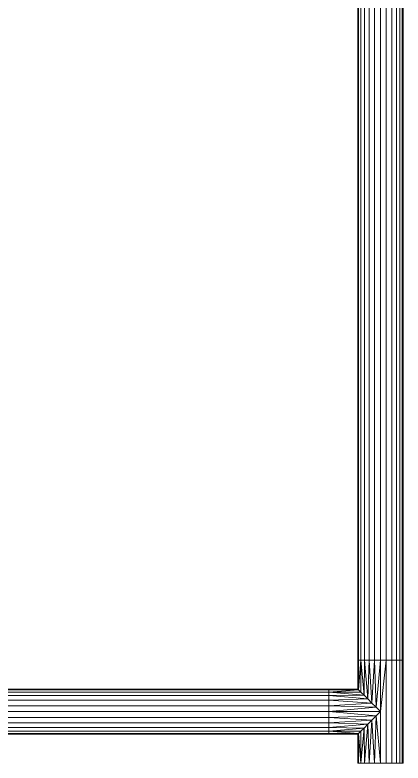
# Model space of a CAD drawing. Header units: inches. Extents: x -3325 to -59, y 5 to 733.
# Drawn here: x -2522.14 to -2510.86, y 141.87 to 163.64 of the extents above; entities that cross this region are included whole.
import ezdxf

# ---------------------------------------------------------------- set-up
doc = ezdxf.new("R2010")
doc.units = ezdxf.units.IN
doc.header["$MEASUREMENT"] = 0
doc.layers.add('P-PIPE', color=10, linetype='Continuous', lineweight=9)

# ---------------------------------------------------------------- blocks, each defined once
blk = doc.blocks.new('Tee - Welded - Generic - Standard-1086689-06 - Fifth Level')
at = {"layer": 'P-PIPE'}
mesh = blk.add_polyface(dxfattribs=at)
corners = [(-1.496, -0.657), (-1.496, -0.635, 0.17), (-1.496, -0.569, 0.329), (-1.496, -0.465, 0.465), (-1.496, -0.329, 0.569), (-1.496, -0.17, 0.635), (-1.496, 0, 0.657), (-1.496, 0.17, 0.635), (-1.496, 0.329, 0.569), (-1.496, 0.465, 0.465), (-1.496, 0.569, 0.329), (-1.496, 0.635, 0.17), (-1.496, 0.657), (-1.496, 0.635, -0.17), (-1.496, 0.569, -0.329), (-1.496, 0.465, -0.465), (-1.496, 0.329, -0.569), (-1.496, 0.17, -0.635), (-1.496, 0, -0.657), (-1.496, -0.17, -0.635), (-1.496, -0.329, -0.569), (-1.496, -0.465, -0.465), (-1.496, -0.569, -0.329), (-1.496, -0.635, -0.17)]
mesh.append_faces([[corners[k] for k in face] for face in [(20, 17, 18, 19)]], dxfattribs={"vtx0": -1})
mesh.append_faces([[corners[k] for k in face] for face in [(23, 17, 20), (11, 23, 8, 10)]], dxfattribs={"vtx0": -1, "vtx1": -1, "vtx2": -1})
mesh.append_faces([[corners[k] for k in face] for face in [(17, 23, 11, 14)]], dxfattribs={"vtx0": -1, "vtx1": -1, "vtx2": -1, "vtx3": -1})
mesh.append_faces([[corners[k] for k in face] for face in [(16, 17, 14, 15), (9, 10, 8)]], dxfattribs={"vtx1": -1})
mesh.append_faces([[corners[k] for k in face] for face in [(7, 8, 3, 6)]], dxfattribs={"vtx1": -1, "vtx2": -1})
mesh.append_faces([[corners[k] for k in face] for face in [(23, 0, 3, 8)]], dxfattribs={"vtx1": -1, "vtx2": -1, "vtx3": -1})
mesh.append_faces([[corners[k] for k in face] for face in [(12, 13, 14, 11)]], dxfattribs={"vtx2": -1})
mesh.append_faces([[corners[k] for k in face] for face in [(20, 21, 22, 23), (0, 1, 2, 3), (3, 4, 5, 6)]], dxfattribs={"vtx3": -1})
mesh = blk.add_polyface(dxfattribs=at)
corners = [(-1.496, 0.657), (-1.496, 0.635, 0.17), (-1.496, 0.569, 0.329), (-1.496, 0.465, 0.465), (-1.496, 0.329, 0.569), (-1.496, 0.17, 0.635), (-1.496, 0, 0.657), (-1.496, -0.17, 0.635), (-1.496, -0.329, 0.569), (-1.496, -0.465, 0.465), (-1.496, -0.569, 0.329), (-1.496, -0.635, 0.17), (-1.496, -0.657), (-0.657, -0.657), (-0.634, -0.634, 0.175), (-0.569, -0.569, 0.329), (-0.477, -0.477, 0.452), (-0.369, -0.369, 0.545), (-0.25, -0.25, 0.608), (-0.126, -0.126, 0.645), (0, 0, 0.657), (0.126, -0.126, 0.645), (0.25, -0.25, 0.608), (0.369, -0.369, 0.545), (0.477, -0.477, 0.452), (0.569, -0.569, 0.329), (0.634, -0.634, 0.175), (0.657, -0.657), (1.496, -0.657), (1.496, -0.635, 0.17), (1.496, -0.569, 0.329), (1.496, -0.465, 0.465), (1.496, -0.329, 0.569), (1.496, -0.17, 0.635), (1.496, 0, 0.657), (1.496, 0.17, 0.635), (1.496, 0.329, 0.569), (1.496, 0.465, 0.465), (1.496, 0.569, 0.329), (1.496, 0.635, 0.17), (1.496, 0.657)]
mesh.append_faces([[corners[k] for k in face] for face in [(13, 11, 12)]], dxfattribs={"vtx0": -1})
mesh.append_faces([[corners[k] for k in face] for face in [(27, 29, 26), (25, 30, 24), (11, 14, 10), (9, 17, 8), (16, 10, 15), (23, 32, 22), (21, 34, 20), (22, 33, 21), (33, 22, 32), (19, 7, 18), (7, 19, 6)]], dxfattribs={"vtx0": -1, "vtx1": -1})
mesh.append_faces([[corners[k] for k in face] for face in [(30, 25, 26), (24, 30, 31), (8, 17, 18), (21, 33, 34), (18, 7, 8), (20, 5, 6)]], dxfattribs={"vtx0": -1, "vtx2": -1})
mesh.append_faces([[corners[k] for k in face] for face in [(20, 34, 35, 5)]], dxfattribs={"vtx0": -1, "vtx2": -1, "vtx3": -1})
mesh.append_faces([[corners[k] for k in face] for face in [(28, 29, 27)]], dxfattribs={"vtx1": -1})
mesh.append_faces([[corners[k] for k in face] for face in [(29, 30, 26), (31, 32, 23), (23, 24, 31), (13, 14, 11), (14, 15, 10), (16, 17, 9), (9, 10, 16), (19, 20, 6)]], dxfattribs={"vtx1": -1, "vtx2": -1})
mesh.append_faces([[corners[k] for k in face] for face in [(38, 39, 1, 2), (36, 37, 3, 4), (37, 38, 2, 3), (35, 36, 4, 5)]], dxfattribs={"vtx1": -1, "vtx3": -1})
mesh.append_faces([[corners[k] for k in face] for face in [(39, 40, 0, 1)]], dxfattribs={"vtx3": -1})
mesh = blk.add_polyface(dxfattribs=at)
corners = [(-1.496, -0.657), (-1.496, -0.635, -0.17), (-1.496, -0.569, -0.329), (-1.496, -0.465, -0.465), (-1.496, -0.329, -0.569), (-1.496, -0.17, -0.635), (-1.496, 0, -0.657), (-1.496, 0.17, -0.635), (-1.496, 0.329, -0.569), (-1.496, 0.465, -0.465), (-1.496, 0.569, -0.329), (-1.496, 0.635, -0.17), (-1.496, 0.657), (1.496, 0.657), (1.496, 0.635, -0.17), (1.496, 0.569, -0.329), (1.496, 0.465, -0.465), (1.496, 0.329, -0.569), (1.496, 0.17, -0.635), (1.496, 0, -0.657), (1.496, -0.17, -0.635), (1.496, -0.329, -0.569), (1.496, -0.465, -0.465), (1.496, -0.569, -0.329), (1.496, -0.635, -0.17), (1.496, -0.657), (0.657, -0.657), (0.634, -0.634, -0.175), (0.569, -0.569, -0.329), (0.477, -0.477, -0.452), (0.369, -0.369, -0.545), (0.25, -0.25, -0.608), (0.126, -0.126, -0.645), (0, 0, -0.657), (-0.126, -0.126, -0.645), (-0.25, -0.25, -0.608), (-0.369, -0.369, -0.545), (-0.477, -0.477, -0.452), (-0.569, -0.569, -0.329), (-0.634, -0.634, -0.175), (-0.657, -0.657)]
mesh.append_faces([[corners[k] for k in face] for face in [(1, 40, 0)]], dxfattribs={"vtx0": -1})
mesh.append_faces([[corners[k] for k in face] for face in [(33, 19, 32), (6, 34, 5), (32, 20, 31), (24, 27, 23), (27, 24, 26), (36, 4, 35), (3, 37, 2), (38, 2, 37), (21, 31, 20)]], dxfattribs={"vtx0": -1, "vtx1": -1})
mesh.append_faces([[corners[k] for k in face] for face in [(35, 4, 5), (6, 33, 34), (23, 28, 29), (29, 22, 23), (21, 30, 31), (23, 27, 28), (36, 3, 4), (3, 36, 37), (39, 1, 2)]], dxfattribs={"vtx0": -1, "vtx2": -1})
mesh.append_faces([[corners[k] for k in face] for face in [(13, 14, 11, 12)]], dxfattribs={"vtx1": -1})
mesh.append_faces([[corners[k] for k in face] for face in [(19, 20, 32), (34, 35, 5), (6, 7, 33), (21, 22, 30), (29, 30, 22), (39, 40, 1), (38, 39, 2)]], dxfattribs={"vtx1": -1, "vtx2": -1})
mesh.append_faces([[corners[k] for k in face] for face in [(18, 19, 33, 7)]], dxfattribs={"vtx1": -1, "vtx2": -1, "vtx3": -1})
mesh.append_faces([[corners[k] for k in face] for face in [(15, 16, 9, 10), (14, 15, 10, 11), (16, 17, 8, 9), (17, 18, 7, 8)]], dxfattribs={"vtx1": -1, "vtx3": -1})
mesh.append_faces([[corners[k] for k in face] for face in [(24, 25, 26)]], dxfattribs={"vtx2": -1})
mesh = blk.add_polyface(dxfattribs=at)
corners = [(1.496, -0.657), (1.496, -0.635, -0.17), (1.496, -0.569, -0.329), (1.496, -0.465, -0.465), (1.496, -0.329, -0.569), (1.496, -0.17, -0.635), (1.496, 0, -0.657), (1.496, 0.17, -0.635), (1.496, 0.329, -0.569), (1.496, 0.465, -0.465), (1.496, 0.569, -0.329), (1.496, 0.635, -0.17), (1.496, 0.657), (1.496, 0.635, 0.17), (1.496, 0.569, 0.329), (1.496, 0.465, 0.465), (1.496, 0.329, 0.569), (1.496, 0.17, 0.635), (1.496, 0, 0.657), (1.496, -0.17, 0.635), (1.496, -0.329, 0.569), (1.496, -0.465, 0.465), (1.496, -0.569, 0.329), (1.496, -0.635, 0.17)]
mesh.append_faces([[corners[k] for k in face] for face in [(7, 5, 6), (10, 8, 9), (4, 2, 3), (16, 14, 15), (23, 21, 22)]], dxfattribs={"vtx0": -1})
mesh.append_faces([[corners[k] for k in face] for face in [(1, 5, 0)]], dxfattribs={"vtx0": -1, "vtx1": -1})
mesh.append_faces([[corners[k] for k in face] for face in [(5, 10, 11, 0), (23, 12, 13, 21)]], dxfattribs={"vtx0": -1, "vtx2": -1, "vtx3": -1})
mesh.append_faces([[corners[k] for k in face] for face in [(21, 16, 17, 18)]], dxfattribs={"vtx0": -1, "vtx3": -1})
mesh.append_faces([[corners[k] for k in face] for face in [(7, 8, 10, 5), (13, 14, 16, 21)]], dxfattribs={"vtx1": -1, "vtx2": -1, "vtx3": -1})
mesh.append_faces([[corners[k] for k in face] for face in [(4, 5, 1, 2), (23, 0, 11, 12)]], dxfattribs={"vtx1": -1, "vtx3": -1})
mesh.append_faces([[corners[k] for k in face] for face in [(19, 20, 21, 18)]], dxfattribs={"vtx2": -1})
mesh = blk.add_polyface(dxfattribs=at)
corners = [(-0.657, -1.496), (-0.635, -1.496, 0.17), (-0.569, -1.496, 0.329), (-0.465, -1.496, 0.465), (-0.329, -1.496, 0.569), (-0.17, -1.496, 0.635), (0, -1.496, 0.657), (0.17, -1.496, 0.635), (0.329, -1.496, 0.569), (0.465, -1.496, 0.465), (0.569, -1.496, 0.329), (0.635, -1.496, 0.17), (0.657, -1.496), (0.657, -0.657), (0.634, -0.634, 0.175), (0.569, -0.569, 0.329), (0.477, -0.477, 0.452), (0.369, -0.369, 0.545), (0.25, -0.25, 0.608), (0.126, -0.126, 0.645), (0, 0, 0.657), (-0.126, -0.126, 0.645), (-0.25, -0.25, 0.608), (-0.369, -0.369, 0.545), (-0.477, -0.477, 0.452), (-0.569, -0.569, 0.329), (-0.634, -0.634, 0.175), (-0.657, -0.657)]
mesh.append_faces([[corners[k] for k in face] for face in [(13, 11, 12)]], dxfattribs={"vtx0": -1})
mesh.append_faces([[corners[k] for k in face] for face in [(22, 5, 21), (24, 3, 23), (8, 18, 7), (17, 9, 16)]], dxfattribs={"vtx0": -1, "vtx1": -1})
mesh.append_faces([[corners[k] for k in face] for face in [(24, 2, 3), (26, 1, 2), (22, 4, 5), (6, 20, 21), (21, 5, 6), (19, 6, 7), (16, 9, 10), (17, 8, 9), (6, 19, 20)]], dxfattribs={"vtx0": -1, "vtx2": -1})
mesh.append_faces([[corners[k] for k in face] for face in [(26, 27, 1), (3, 4, 23), (25, 26, 2), (24, 25, 2), (22, 23, 4), (10, 11, 14), (18, 19, 7), (17, 18, 8), (13, 14, 11), (15, 16, 10), (14, 15, 10)]], dxfattribs={"vtx1": -1, "vtx2": -1})
mesh.append_faces([[corners[k] for k in face] for face in [(27, 0, 1)]], dxfattribs={"vtx2": -1})
mesh = blk.add_polyface(dxfattribs=at)
corners = [(0.657, -1.496), (0.635, -1.496, -0.17), (0.569, -1.496, -0.329), (0.465, -1.496, -0.465), (0.329, -1.496, -0.569), (0.17, -1.496, -0.635), (0, -1.496, -0.657), (-0.17, -1.496, -0.635), (-0.329, -1.496, -0.569), (-0.465, -1.496, -0.465), (-0.569, -1.496, -0.329), (-0.635, -1.496, -0.17), (-0.657, -1.496), (-0.657, -0.657), (-0.634, -0.634, -0.175), (-0.569, -0.569, -0.329), (-0.477, -0.477, -0.452), (-0.369, -0.369, -0.545), (-0.25, -0.25, -0.608), (-0.126, -0.126, -0.645), (0, 0, -0.657), (0.126, -0.126, -0.645), (0.25, -0.25, -0.608), (0.369, -0.369, -0.545), (0.477, -0.477, -0.452), (0.569, -0.569, -0.329), (0.634, -0.634, -0.175), (0.657, -0.657)]
mesh.append_faces([[corners[k] for k in face] for face in [(13, 11, 12)]], dxfattribs={"vtx0": -1})
mesh.append_faces([[corners[k] for k in face] for face in [(22, 5, 21), (24, 3, 23), (8, 18, 7), (17, 9, 16)]], dxfattribs={"vtx0": -1, "vtx1": -1})
mesh.append_faces([[corners[k] for k in face] for face in [(24, 2, 3), (26, 1, 2), (22, 4, 5), (6, 20, 21), (21, 5, 6), (19, 6, 7), (16, 9, 10), (17, 8, 9), (6, 19, 20)]], dxfattribs={"vtx0": -1, "vtx2": -1})
mesh.append_faces([[corners[k] for k in face] for face in [(0, 1, 27)]], dxfattribs={"vtx1": -1})
mesh.append_faces([[corners[k] for k in face] for face in [(26, 27, 1), (3, 4, 23), (25, 26, 2), (24, 25, 2), (22, 23, 4), (10, 11, 14), (18, 19, 7), (17, 18, 8), (13, 14, 11), (15, 16, 10), (14, 15, 10)]], dxfattribs={"vtx1": -1, "vtx2": -1})
mesh = blk.add_polyface(dxfattribs=at)
corners = [(-0.657, -1.496), (-0.635, -1.496, -0.17), (-0.569, -1.496, -0.329), (-0.465, -1.496, -0.465), (-0.329, -1.496, -0.569), (-0.17, -1.496, -0.635), (0, -1.496, -0.657), (0.17, -1.496, -0.635), (0.329, -1.496, -0.569), (0.465, -1.496, -0.465), (0.569, -1.496, -0.329), (0.635, -1.496, -0.17), (0.657, -1.496), (0.635, -1.496, 0.17), (0.569, -1.496, 0.329), (0.465, -1.496, 0.465), (0.329, -1.496, 0.569), (0.17, -1.496, 0.635), (0, -1.496, 0.657), (-0.17, -1.496, 0.635), (-0.329, -1.496, 0.569), (-0.465, -1.496, 0.465), (-0.569, -1.496, 0.329), (-0.635, -1.496, 0.17)]
mesh.append_faces([[corners[k] for k in face] for face in [(16, 14, 15), (13, 11, 12)]], dxfattribs={"vtx0": -1})
mesh.append_faces([[corners[k] for k in face] for face in [(0, 3, 11, 13)]], dxfattribs={"vtx0": -1, "vtx1": -1, "vtx2": -1, "vtx3": -1})
mesh.append_faces([[corners[k] for k in face] for face in [(16, 0, 13, 14), (21, 0, 16, 17)]], dxfattribs={"vtx0": -1, "vtx1": -1, "vtx3": -1})
mesh.append_faces([[corners[k] for k in face] for face in [(5, 8, 9, 11)]], dxfattribs={"vtx0": -1, "vtx2": -1, "vtx3": -1})
mesh.append_faces([[corners[k] for k in face] for face in [(17, 18, 21)]], dxfattribs={"vtx1": -1, "vtx2": -1})
mesh.append_faces([[corners[k] for k in face] for face in [(6, 7, 8, 5), (9, 10, 11), (22, 23, 0, 21), (19, 20, 21, 18)]], dxfattribs={"vtx2": -1})
mesh.append_faces([[corners[k] for k in face] for face in [(3, 4, 5, 11)]], dxfattribs={"vtx2": -1, "vtx3": -1})
mesh.append_faces([[corners[k] for k in face] for face in [(0, 1, 2, 3)]], dxfattribs={"vtx3": -1})

msp = doc.modelspace()

# ---------------------------------------------------------------- linework, layer by layer
at = {"layer": 'P-PIPE', "color": 1}
for p, q in [((-2511.515, 144.861, 1084), (-2511.515, 202.668, 1084)), ((-2511.515, 144.861, 1084), (-2511.515, 202.668, 1084)), ((-2511.515, 144.861, 1084), (-2511.515, 141.869, 1084)), ((-2530.185, 143.365, 1084), (-2513.011, 143.365, 1084)), ((-2530.185, 143.365, 1084), (-2513.011, 143.365, 1084)), ((-2513.011, 143.365, 1084), (-2511.515, 143.365, 1084))]:
    msp.add_line(p, q, dxfattribs=at)

# ---------------------------------------------------------------- block references
at = {"layer": 'P-PIPE', "color": 1, "rotation": 270}
msp.add_blockref('Tee - Welded - Generic - Standard-1086689-06 - Fifth Level', (-2511.515, 143.365, 1084), dxfattribs=at)

# ---------------------------------------------------------------- meshes
at = {"layer": 'P-PIPE', "color": 1}
mesh = msp.add_polyface(dxfattribs=at)
corners = [(-2512.172, 144.861, 1084), (-2512.15, 144.861, 1084.17), (-2512.084, 144.861, 1084.329), (-2511.98, 144.861, 1084.465), (-2511.844, 144.861, 1084.569), (-2511.685, 144.861, 1084.635), (-2511.515, 144.861, 1084.657), (-2511.515, 202.668, 1084.657), (-2511.685, 202.668, 1084.635), (-2511.844, 202.668, 1084.569), (-2511.98, 202.668, 1084.465), (-2512.084, 202.668, 1084.329), (-2512.15, 202.668, 1084.17), (-2512.172, 202.668, 1084)]
mesh.append_faces([[corners[k] for k in face] for face in [(7, 8, 5, 6)]], dxfattribs={"vtx1": -1, "color": 1})
mesh.append_faces([[corners[k] for k in face] for face in [(8, 9, 4, 5), (3, 4, 9, 10), (11, 12, 1, 2), (2, 3, 10, 11)]], dxfattribs={"vtx1": -1, "vtx3": -1, "color": 1})
mesh.append_faces([[corners[k] for k in face] for face in [(12, 13, 0, 1)]], dxfattribs={"vtx3": -1, "color": 1})
mesh = msp.add_polyface(dxfattribs=at)
corners = [(-2511.515, 144.861, 1083.342), (-2511.685, 144.861, 1083.365), (-2511.844, 144.861, 1083.431), (-2511.98, 144.861, 1083.535), (-2512.084, 144.861, 1083.671), (-2512.15, 144.861, 1083.83), (-2512.172, 144.861, 1084), (-2512.172, 202.668, 1084), (-2512.15, 202.668, 1083.83), (-2512.084, 202.668, 1083.671), (-2511.98, 202.668, 1083.535), (-2511.844, 202.668, 1083.431), (-2511.685, 202.668, 1083.365), (-2511.515, 202.668, 1083.342)]
mesh.append_faces([[corners[k] for k in face] for face in [(7, 8, 5, 6)]], dxfattribs={"vtx1": -1, "color": 1})
mesh.append_faces([[corners[k] for k in face] for face in [(8, 9, 4, 5), (3, 4, 9, 10), (11, 12, 1, 2), (2, 3, 10, 11)]], dxfattribs={"vtx1": -1, "vtx3": -1, "color": 1})
mesh.append_faces([[corners[k] for k in face] for face in [(12, 13, 0, 1)]], dxfattribs={"vtx3": -1, "color": 1})
mesh = msp.add_polyface(dxfattribs=at)
corners = [(-2511.515, 144.861, 1084.657), (-2511.345, 144.861, 1084.635), (-2511.186, 144.861, 1084.569), (-2511.05, 144.861, 1084.465), (-2510.946, 144.861, 1084.329), (-2510.88, 144.861, 1084.17), (-2510.858, 144.861, 1084), (-2510.858, 202.668, 1084), (-2510.88, 202.668, 1084.17), (-2510.946, 202.668, 1084.329), (-2511.05, 202.668, 1084.465), (-2511.186, 202.668, 1084.569), (-2511.345, 202.668, 1084.635), (-2511.515, 202.668, 1084.657)]
mesh.append_faces([[corners[k] for k in face] for face in [(8, 9, 4, 5), (3, 4, 9, 10), (11, 12, 1, 2), (2, 3, 10, 11)]], dxfattribs={"vtx1": -1, "vtx3": -1, "color": 1})
mesh.append_faces([[corners[k] for k in face] for face in [(6, 7, 8, 5)]], dxfattribs={"vtx2": -1, "color": 1})
mesh.append_faces([[corners[k] for k in face] for face in [(12, 13, 0, 1)]], dxfattribs={"vtx3": -1, "color": 1})
mesh = msp.add_polyface(dxfattribs=at)
corners = [(-2510.858, 144.861, 1084), (-2510.88, 144.861, 1083.83), (-2510.946, 144.861, 1083.671), (-2511.05, 144.861, 1083.535), (-2511.186, 144.861, 1083.431), (-2511.345, 144.861, 1083.365), (-2511.515, 144.861, 1083.342), (-2511.515, 202.668, 1083.342), (-2511.345, 202.668, 1083.365), (-2511.186, 202.668, 1083.431), (-2511.05, 202.668, 1083.535), (-2510.946, 202.668, 1083.671), (-2510.88, 202.668, 1083.83), (-2510.858, 202.668, 1084)]
mesh.append_faces([[corners[k] for k in face] for face in [(8, 9, 4, 5), (3, 4, 9, 10), (11, 12, 1, 2), (2, 3, 10, 11)]], dxfattribs={"vtx1": -1, "vtx3": -1, "color": 1})
mesh.append_faces([[corners[k] for k in face] for face in [(5, 6, 7, 8), (12, 13, 0, 1)]], dxfattribs={"vtx3": -1, "color": 1})
mesh = msp.add_polyface(dxfattribs=at)
corners = [(-2510.858, 144.861, 1084), (-2510.88, 144.861, 1084.17), (-2510.946, 144.861, 1084.329), (-2511.05, 144.861, 1084.465), (-2511.186, 144.861, 1084.569), (-2511.345, 144.861, 1084.635), (-2511.515, 144.861, 1084.657), (-2511.685, 144.861, 1084.635), (-2511.844, 144.861, 1084.569), (-2511.98, 144.861, 1084.465), (-2512.084, 144.861, 1084.329), (-2512.15, 144.861, 1084.17), (-2512.172, 144.861, 1084), (-2512.15, 144.861, 1083.83), (-2512.084, 144.861, 1083.671), (-2511.98, 144.861, 1083.535), (-2511.844, 144.861, 1083.431), (-2511.685, 144.861, 1083.365), (-2511.515, 144.861, 1083.342), (-2511.345, 144.861, 1083.365), (-2511.186, 144.861, 1083.431), (-2511.05, 144.861, 1083.535), (-2510.946, 144.861, 1083.671), (-2510.88, 144.861, 1083.83)]
mesh.append_faces([[corners[k] for k in face] for face in [(15, 23, 13, 14), (13, 23, 11, 12)]], dxfattribs={"vtx0": -1, "vtx1": -1, "color": 1})
mesh.append_faces([[corners[k] for k in face] for face in [(3, 7, 11, 1)]], dxfattribs={"vtx0": -1, "vtx1": -1, "vtx2": -1, "vtx3": -1, "color": 1})
mesh.append_faces([[corners[k] for k in face] for face in [(8, 9, 7), (6, 7, 5), (2, 3, 1)]], dxfattribs={"vtx1": -1, "color": 1})
mesh.append_faces([[corners[k] for k in face] for face in [(17, 18, 19)]], dxfattribs={"vtx2": -1, "color": 1})
mesh.append_faces([[corners[k] for k in face] for face in [(15, 16, 17, 21), (19, 20, 21, 17), (21, 22, 23, 15), (9, 10, 11, 7), (23, 0, 1, 11), (3, 4, 5, 7)]], dxfattribs={"vtx2": -1, "vtx3": -1, "color": 1})
mesh = msp.add_polyface(dxfattribs=at)
corners = [(-2530.185, 144.022, 1084), (-2530.185, 144, 1084.17), (-2530.185, 143.934, 1084.329), (-2530.185, 143.83, 1084.465), (-2530.185, 143.694, 1084.569), (-2530.185, 143.535, 1084.635), (-2530.185, 143.365, 1084.657), (-2513.011, 143.365, 1084.657), (-2513.011, 143.535, 1084.635), (-2513.011, 143.694, 1084.569), (-2513.011, 143.83, 1084.465), (-2513.011, 143.934, 1084.329), (-2513.011, 144, 1084.17), (-2513.011, 144.022, 1084)]
mesh.append_faces([[corners[k] for k in face] for face in [(7, 8, 5, 6)]], dxfattribs={"vtx1": -1, "color": 1})
mesh.append_faces([[corners[k] for k in face] for face in [(8, 9, 4, 5), (3, 4, 9, 10), (11, 12, 1, 2), (2, 3, 10, 11)]], dxfattribs={"vtx1": -1, "vtx3": -1, "color": 1})
mesh.append_faces([[corners[k] for k in face] for face in [(12, 13, 0, 1)]], dxfattribs={"vtx3": -1, "color": 1})
mesh = msp.add_polyface(dxfattribs=at)
corners = [(-2530.185, 143.365, 1083.342), (-2530.185, 143.535, 1083.365), (-2530.185, 143.694, 1083.431), (-2530.185, 143.83, 1083.535), (-2530.185, 143.934, 1083.671), (-2530.185, 144, 1083.83), (-2530.185, 144.022, 1084), (-2513.011, 144.022, 1084), (-2513.011, 144, 1083.83), (-2513.011, 143.934, 1083.671), (-2513.011, 143.83, 1083.535), (-2513.011, 143.694, 1083.431), (-2513.011, 143.535, 1083.365), (-2513.011, 143.365, 1083.342)]
mesh.append_faces([[corners[k] for k in face] for face in [(7, 8, 5, 6)]], dxfattribs={"vtx1": -1, "color": 1})
mesh.append_faces([[corners[k] for k in face] for face in [(8, 9, 4, 5), (3, 4, 9, 10), (11, 12, 1, 2), (2, 3, 10, 11)]], dxfattribs={"vtx1": -1, "vtx3": -1, "color": 1})
mesh.append_faces([[corners[k] for k in face] for face in [(12, 13, 0, 1)]], dxfattribs={"vtx3": -1, "color": 1})
mesh = msp.add_polyface(dxfattribs=at)
corners = [(-2513.011, 142.707, 1084), (-2513.011, 142.73, 1083.83), (-2513.011, 142.796, 1083.671), (-2513.011, 142.9, 1083.535), (-2513.011, 143.036, 1083.431), (-2513.011, 143.195, 1083.365), (-2513.011, 143.365, 1083.342), (-2513.011, 143.535, 1083.365), (-2513.011, 143.694, 1083.431), (-2513.011, 143.83, 1083.535), (-2513.011, 143.934, 1083.671), (-2513.011, 144, 1083.83), (-2513.011, 144.022, 1084), (-2513.011, 144, 1084.17), (-2513.011, 143.934, 1084.329), (-2513.011, 143.83, 1084.465), (-2513.011, 143.694, 1084.569), (-2513.011, 143.535, 1084.635), (-2513.011, 143.365, 1084.657), (-2513.011, 143.195, 1084.635), (-2513.011, 143.036, 1084.569), (-2513.011, 142.9, 1084.465), (-2513.011, 142.796, 1084.329), (-2513.011, 142.73, 1084.17)]
mesh.append_faces([[corners[k] for k in face] for face in [(7, 4, 5, 6), (16, 14, 15)]], dxfattribs={"vtx0": -1, "color": 1})
mesh.append_faces([[corners[k] for k in face] for face in [(8, 4, 7)]], dxfattribs={"vtx0": -1, "vtx1": -1, "color": 1})
mesh.append_faces([[corners[k] for k in face] for face in [(3, 9, 21, 0), (21, 9, 14, 16)]], dxfattribs={"vtx0": -1, "vtx1": -1, "vtx2": -1, "vtx3": -1, "color": 1})
mesh.append_faces([[corners[k] for k in face] for face in [(9, 12, 13, 14)]], dxfattribs={"vtx0": -1, "vtx3": -1, "color": 1})
mesh.append_faces([[corners[k] for k in face] for face in [(11, 12, 9, 10)]], dxfattribs={"vtx1": -1, "color": 1})
mesh.append_faces([[corners[k] for k in face] for face in [(20, 21, 16, 19)]], dxfattribs={"vtx1": -1, "vtx2": -1, "color": 1})
mesh.append_faces([[corners[k] for k in face] for face in [(3, 4, 8, 9)]], dxfattribs={"vtx1": -1, "vtx3": -1, "color": 1})
mesh.append_faces([[corners[k] for k in face] for face in [(1, 2, 3, 0), (17, 18, 19, 16)]], dxfattribs={"vtx2": -1, "color": 1})
mesh.append_faces([[corners[k] for k in face] for face in [(21, 22, 23, 0)]], dxfattribs={"vtx3": -1, "color": 1})
mesh = msp.add_polyface(dxfattribs=at)
corners = [(-2530.185, 143.365, 1084.657), (-2530.185, 143.195, 1084.635), (-2530.185, 143.036, 1084.569), (-2530.185, 142.9, 1084.465), (-2530.185, 142.796, 1084.329), (-2530.185, 142.73, 1084.17), (-2530.185, 142.707, 1084), (-2513.011, 142.707, 1084), (-2513.011, 142.73, 1084.17), (-2513.011, 142.796, 1084.329), (-2513.011, 142.9, 1084.465), (-2513.011, 143.036, 1084.569), (-2513.011, 143.195, 1084.635), (-2513.011, 143.365, 1084.657)]
mesh.append_faces([[corners[k] for k in face] for face in [(8, 9, 4, 5), (3, 4, 9, 10), (11, 12, 1, 2), (2, 3, 10, 11)]], dxfattribs={"vtx1": -1, "vtx3": -1, "color": 1})
mesh.append_faces([[corners[k] for k in face] for face in [(6, 7, 8, 5)]], dxfattribs={"vtx2": -1, "color": 1})
mesh.append_faces([[corners[k] for k in face] for face in [(12, 13, 0, 1)]], dxfattribs={"vtx3": -1, "color": 1})
mesh = msp.add_polyface(dxfattribs=at)
corners = [(-2530.185, 142.707, 1084), (-2530.185, 142.73, 1083.83), (-2530.185, 142.796, 1083.671), (-2530.185, 142.9, 1083.535), (-2530.185, 143.036, 1083.431), (-2530.185, 143.195, 1083.365), (-2530.185, 143.365, 1083.342), (-2513.011, 143.365, 1083.342), (-2513.011, 143.195, 1083.365), (-2513.011, 143.036, 1083.431), (-2513.011, 142.9, 1083.535), (-2513.011, 142.796, 1083.671), (-2513.011, 142.73, 1083.83), (-2513.011, 142.707, 1084)]
mesh.append_faces([[corners[k] for k in face] for face in [(7, 8, 5, 6)]], dxfattribs={"vtx1": -1, "color": 1})
mesh.append_faces([[corners[k] for k in face] for face in [(8, 9, 4, 5), (3, 4, 9, 10), (11, 12, 1, 2), (2, 3, 10, 11)]], dxfattribs={"vtx1": -1, "vtx3": -1, "color": 1})
mesh.append_faces([[corners[k] for k in face] for face in [(12, 13, 0, 1)]], dxfattribs={"vtx3": -1, "color": 1})

doc.saveas('drawing.dxf')
